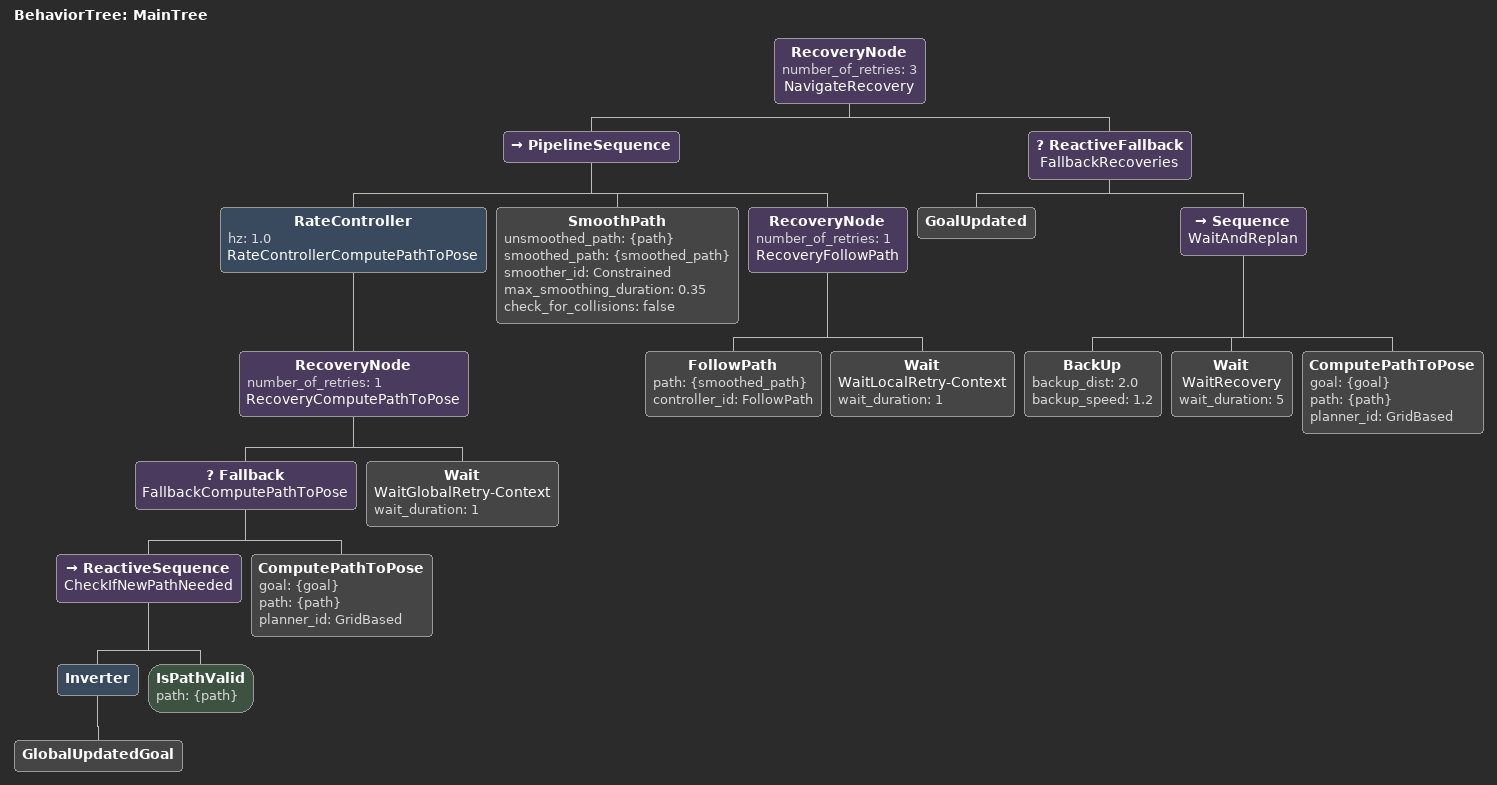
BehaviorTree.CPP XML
<root main_tree_to_execute="MainTree">
  <BehaviorTree ID="MainTree">
    <RecoveryNode number_of_retries="3" name="NavigateRecovery">
      <PipelineSequence>
        <RateController hz="1.0" name="RateControllerComputePathToPose">
          <RecoveryNode number_of_retries="1" name="RecoveryComputePathToPose">
            <Fallback name="FallbackComputePathToPose">
              <ReactiveSequence name="CheckIfNewPathNeeded">
                <Inverter>
                  <GlobalUpdatedGoal />
                </Inverter>
                <IsPathValid path="{path}" />
              </ReactiveSequence>
              <ComputePathToPose goal="{goal}" path="{path}" planner_id="GridBased" />
            </Fallback>
            <Wait name="WaitGlobalRetry-Context" wait_duration="1" />
          </RecoveryNode>
        </RateController>
        <SmoothPath
          unsmoothed_path="{path}"
          smoothed_path="{smoothed_path}"
          smoother_id="Constrained"
          max_smoothing_duration="0.35"
          check_for_collisions="false" />
        <RecoveryNode number_of_retries="1" name="RecoveryFollowPath">
          <FollowPath path="{smoothed_path}" controller_id="FollowPath" />
          <Wait name="WaitLocalRetry-Context" wait_duration="1" />
        </RecoveryNode>
      </PipelineSequence>
      <ReactiveFallback name="FallbackRecoveries">
        <GoalUpdated />
        <Sequence name="WaitAndReplan">
          <BackUp backup_dist="2.0" backup_speed="1.2" />
          <Wait name="WaitRecovery" wait_duration="5" />
          <ComputePathToPose goal="{goal}" path="{path}" planner_id="GridBased" />
        </Sequence>
      </ReactiveFallback>
    </RecoveryNode>
  </BehaviorTree>
</root>
